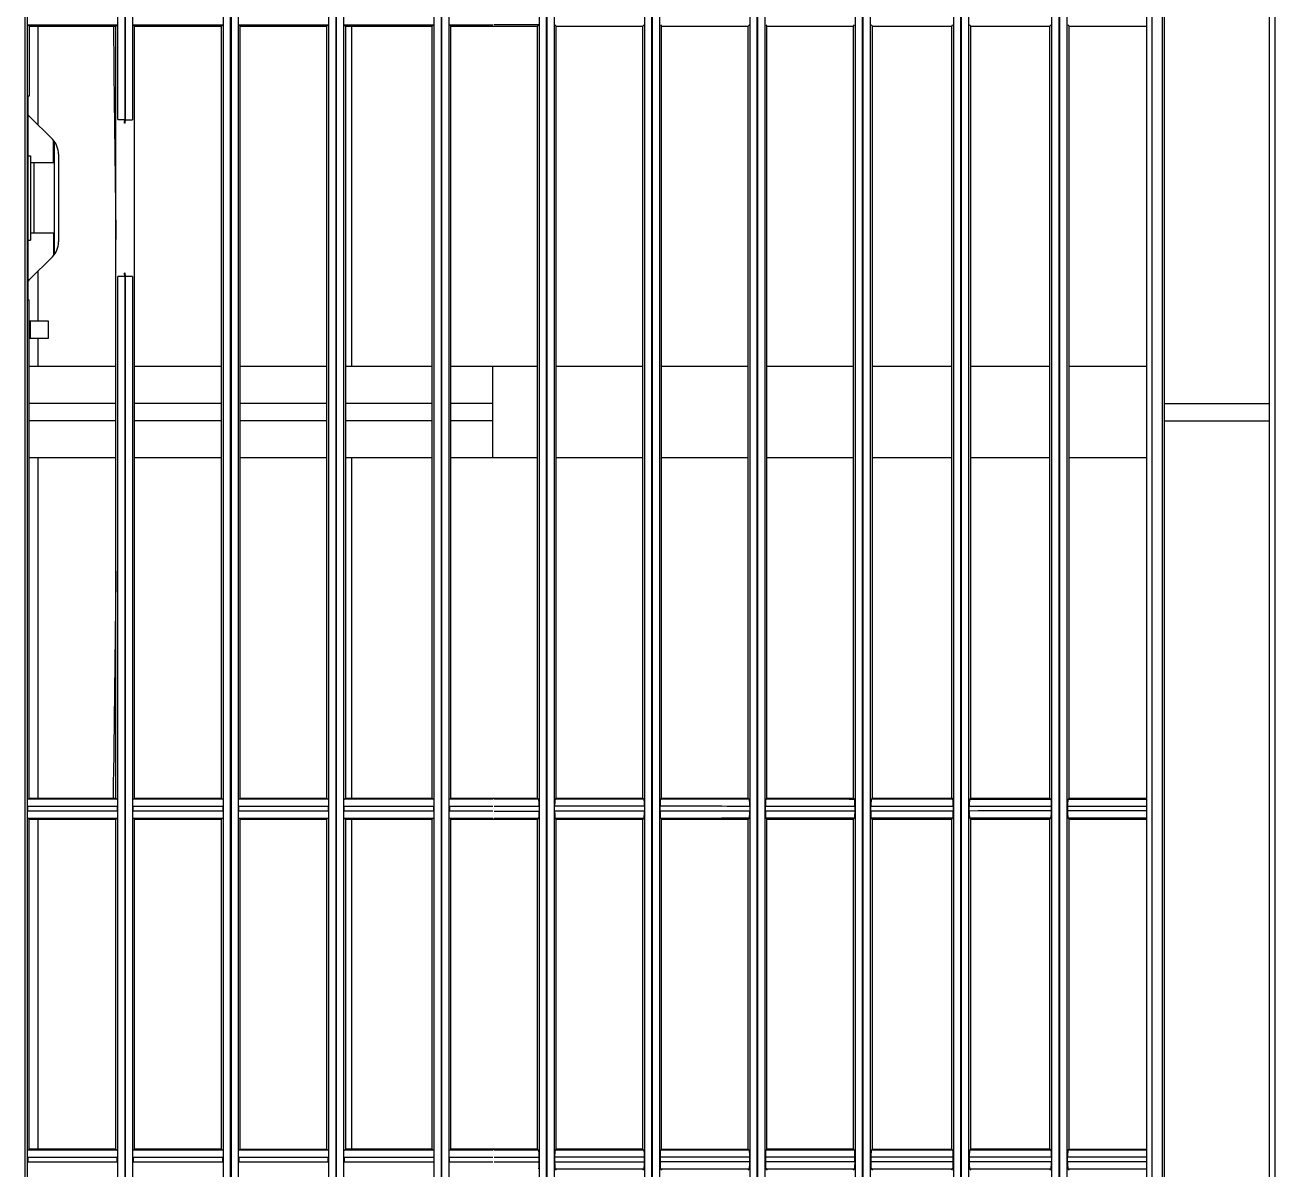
# Model space of a CAD drawing. Header units: centimetres. Extents: x 31 to 22766, y 238 to 3306.
# Drawn here: x 609.71 to 627.52, y 1031.14 to 1047.44 of the extents above; entities that cross this region are included whole.
import ezdxf
from ezdxf.xclip import XClip

# ---------------------------------------------------------------- set-up
doc = ezdxf.new("R2010")
doc.units = ezdxf.units.CM
doc.header["$XCLIPFRAME"] = 0

# ---------------------------------------------------------------- blocks, each defined once
blk = doc.blocks.new('fxaq 7.1 kw iç ünite')
at = {"color": 7, "linetype": 'Continuous', "true_color": 0xffffff}
for p, q in [((12685.604, 4108.407), (12603.004, 4108.407)), ((12685.479, 4108.377), (12603.129, 4108.377)), ((12633.689, 4108.367), (12633.62, 4108.367)), ((12633.62, 4107.092), (12633.62, 4108.367)), ((12633.689, 4108.367), (12633.689, 4107.092)), ((12633.788, 4107.096), (12633.788, 4108.362)), ((12633.788, 4108.362), (12633.805, 4108.346)), ((12633.805, 4108.346), (12638.504, 4108.346)), ((12633.805, 4107.113), (12633.805, 4108.346)), ((12633.805, 4108.346), (12633.805, 4108.346)), ((12633.805, 4108.22), (12638.504, 4108.22)), ((12638.52, 4108.362), (12638.504, 4108.346)), ((12638.504, 4108.346), (12638.504, 4107.112)), ((12638.52, 4108.362), (12638.52, 4107.096)), ((12638.62, 4107.092), (12638.62, 4108.367)), ((12638.62, 4108.367), (12638.689, 4108.367)), ((12638.689, 4108.367), (12638.689, 4107.092)), ((12638.788, 4108.362), (12638.804, 4108.346)), ((12638.788, 4107.096), (12638.788, 4108.362)), ((12638.804, 4108.346), (12645.904, 4108.346)), ((12638.804, 4108.346), (12638.804, 4107.112)), ((12638.804, 4108.22), (12643.654, 4108.22)), ((12643.654, 4107.112), (12643.654, 4108.346)), ((12644.179, 4107.112), (12644.179, 4108.346)), ((12644.429, 4107.112), (12644.429, 4108.346)), ((12644.954, 4107.112), (12644.954, 4108.346)), ((12644.954, 4108.22), (12645.354, 4108.22)), ((12645.354, 4108.079), (12645.354, 4108.346)), ((12645.354, 4108.329), (12645.604, 4108.329)), ((12645.604, 4108.346), (12645.604, 4108.079)), ((12645.604, 4108.22), (12646.314, 4108.22)), ((12645.904, 4108.367), (12645.904, 4108.346)), ((12648.804, 4108.367), (12645.904, 4108.367)), ((12646.192, 4108.341), (12646.517, 4108.017)), ((12646.754, 4108.367), (12646.754, 4108.329)), ((12647.954, 4108.329), (12646.754, 4108.329)), ((12646.854, 4108), (12646.854, 4108.329)), ((12647.854, 4108.279), (12646.854, 4108.279)), ((12647.854, 4108), (12647.854, 4108.329)), ((12647.954, 4108.367), (12647.954, 4108.329)), ((12648.192, 4108.017), (12648.517, 4108.341)), ((12648.395, 4108.22), (12649.804, 4108.22)), ((12648.804, 4108.346), (12648.804, 4108.367)), ((12649.804, 4108.346), (12648.804, 4108.346)), ((12649.82, 4108.362), (12649.804, 4108.346)), ((12649.804, 4108.346), (12649.804, 4107.112)), ((12649.82, 4107.096), (12649.82, 4108.362)), ((12645.604, 4108.079), (12645.354, 4108.079)), ((12646.854, 4108), (12646.535, 4108)), ((12648.164, 4107.992), (12646.545, 4107.992)), ((12647.98, 4107.929), (12646.729, 4107.929)), ((12647.854, 4108), (12648.174, 4108)), ((12607.571, 4106.974), (12646.238, 4106.974)), ((12607.572, 4107.084), (12646.237, 4107.084)), ((12646.237, 4106.984), (12607.572, 4106.984)), ((12633.62, 4107.092), (12633.689, 4107.092)), ((12633.805, 4107.113), (12633.788, 4107.096)), ((12633.805, 4107.112), (12633.805, 4107.113)), ((12633.805, 4107.112), (12638.504, 4107.112)), ((12638.504, 4107.112), (12638.52, 4107.096)), ((12638.689, 4107.092), (12638.62, 4107.092)), ((12638.804, 4107.112), (12638.788, 4107.096)), ((12638.804, 4107.112), (12649.804, 4107.112)), ((12646.237, 4106.984), (12646.237, 4107.084)), ((12646.237, 4106.984), (12646.286, 4106.989)), ((12646.238, 4106.974), (12646.237, 4106.984)), ((12646.238, 4106.974), (12646.287, 4106.978)), ((12646.238, 4106.874), (12646.238, 4106.974)), ((12646.286, 4106.989), (12646.287, 4106.978)), ((12648.422, 4106.978), (12648.423, 4106.989)), ((12648.422, 4106.978), (12648.471, 4106.974)), ((12648.423, 4106.989), (12648.472, 4106.984)), ((12648.472, 4106.984), (12648.471, 4106.974)), ((12648.471, 4106.974), (12648.471, 4106.874)), ((12648.471, 4106.974), (12681.088, 4106.974)), ((12648.472, 4107.084), (12681.087, 4107.084)), ((12648.472, 4107.084), (12648.472, 4106.984)), ((12681.087, 4106.984), (12648.472, 4106.984)), ((12649.804, 4107.112), (12649.82, 4107.096)), ((12646.238, 4106.874), (12607.571, 4106.874)), ((12633.689, 4106.866), (12633.62, 4106.866)), ((12633.62, 4105.587), (12633.62, 4106.866)), ((12633.689, 4106.866), (12633.689, 4105.587)), ((12633.788, 4106.861), (12633.805, 4106.845)), ((12633.788, 4105.592), (12633.788, 4106.861)), ((12633.805, 4105.608), (12633.805, 4106.845)), ((12633.805, 4106.845), (12633.805, 4106.845)), ((12633.805, 4106.845), (12638.504, 4106.845)), ((12638.52, 4106.861), (12638.504, 4106.845)), ((12638.504, 4106.845), (12638.504, 4105.608)), ((12638.52, 4106.861), (12638.52, 4105.592)), ((12638.62, 4106.866), (12638.689, 4106.866)), ((12638.62, 4105.587), (12638.62, 4106.866)), ((12638.689, 4106.866), (12638.689, 4105.587)), ((12638.788, 4105.592), (12638.788, 4106.861)), ((12638.788, 4106.861), (12638.804, 4106.845)), ((12638.804, 4106.845), (12638.804, 4105.608)), ((12638.804, 4106.845), (12649.804, 4106.845)), ((12643.654, 4105.608), (12643.654, 4106.845)), ((12644.179, 4105.608), (12644.179, 4106.845)), ((12644.429, 4105.608), (12644.429, 4106.845)), ((12644.954, 4105.608), (12644.954, 4106.845)), ((12681.088, 4106.874), (12648.471, 4106.874)), ((12649.82, 4106.861), (12649.804, 4106.845)), ((12649.804, 4106.845), (12649.804, 4105.608)), ((12649.82, 4105.592), (12649.82, 4106.861)), ((12603.129, 4105.579), (12685.479, 4105.579)), ((12633.62, 4105.587), (12633.689, 4105.587)), ((12633.805, 4105.608), (12633.788, 4105.592)), ((12633.805, 4105.608), (12638.504, 4105.608)), ((12633.805, 4105.608), (12633.805, 4105.608)), ((12638.504, 4105.608), (12638.52, 4105.592)), ((12638.689, 4105.587), (12638.62, 4105.587)), ((12638.804, 4105.608), (12638.788, 4105.592)), ((12638.804, 4105.608), (12649.804, 4105.608)), ((12649.804, 4105.608), (12649.82, 4105.592)), ((12603.004, 4105.479), (12685.604, 4105.479)), ((12685.604, 4105.469), (12603.004, 4105.469)), ((12685.479, 4105.369), (12603.129, 4105.369)), ((12633.62, 4104.087), (12633.62, 4105.361)), ((12633.689, 4105.361), (12633.62, 4105.361)), ((12633.689, 4105.361), (12633.689, 4104.087)), ((12633.788, 4105.356), (12633.805, 4105.339)), ((12633.788, 4104.092), (12633.788, 4105.356)), ((12633.805, 4105.34), (12638.504, 4105.34)), ((12633.805, 4105.34), (12633.805, 4105.339)), ((12633.805, 4105.339), (12633.805, 4104.108)), ((12638.52, 4105.356), (12638.504, 4105.34)), ((12638.504, 4105.34), (12638.504, 4104.108)), ((12638.52, 4105.356), (12638.52, 4104.092)), ((12638.62, 4105.361), (12638.689, 4105.361)), ((12638.62, 4104.087), (12638.62, 4105.361)), ((12638.689, 4105.361), (12638.689, 4104.087)), ((12638.788, 4105.356), (12638.804, 4105.34)), ((12638.788, 4104.092), (12638.788, 4105.356)), ((12638.804, 4105.34), (12649.804, 4105.34)), ((12638.804, 4105.34), (12638.804, 4104.108)), ((12643.654, 4104.108), (12643.654, 4105.34)), ((12644.179, 4104.108), (12644.179, 4105.34)), ((12644.429, 4104.108), (12644.429, 4105.34)), ((12644.954, 4104.108), (12644.954, 4105.34)), ((12649.82, 4105.356), (12649.804, 4105.34)), ((12649.804, 4105.34), (12649.804, 4104.108)), ((12649.82, 4104.092), (12649.82, 4105.356)), ((12685.604, 4103.979), (12603.004, 4103.979)), ((12603.004, 4103.969), (12685.604, 4103.969)), ((12603.129, 4104.079), (12685.479, 4104.079)), ((12633.62, 4104.087), (12633.689, 4104.087)), ((12633.805, 4104.108), (12633.788, 4104.092)), ((12633.805, 4104.108), (12638.504, 4104.108)), ((12633.805, 4104.108), (12633.805, 4104.108)), ((12638.504, 4104.108), (12638.52, 4104.092)), ((12638.689, 4104.087), (12638.62, 4104.087)), ((12638.804, 4104.108), (12638.788, 4104.092)), ((12638.804, 4104.108), (12649.804, 4104.108)), ((12649.804, 4104.108), (12649.82, 4104.092)), ((12685.479, 4103.869), (12603.129, 4103.869)), ((12633.689, 4103.86), (12633.62, 4103.86)), ((12633.62, 4102.586), (12633.62, 4103.86)), ((12633.689, 4103.86), (12633.689, 4102.586)), ((12633.788, 4102.591), (12633.788, 4103.855)), ((12633.788, 4103.855), (12633.805, 4103.839)), ((12633.805, 4103.839), (12638.504, 4103.839)), ((12633.805, 4102.607), (12633.805, 4103.839)), ((12633.805, 4103.839), (12633.805, 4103.839)), ((12638.52, 4103.855), (12638.504, 4103.839)), ((12638.504, 4103.839), (12638.504, 4102.607)), ((12638.52, 4103.855), (12638.52, 4102.591)), ((12638.62, 4102.586), (12638.62, 4103.86)), ((12638.62, 4103.86), (12638.689, 4103.86)), ((12638.689, 4103.86), (12638.689, 4102.586)), ((12638.788, 4103.855), (12638.804, 4103.839)), ((12638.788, 4102.591), (12638.788, 4103.855)), ((12638.804, 4103.839), (12638.804, 4102.607)), ((12638.804, 4103.839), (12649.804, 4103.839)), ((12643.654, 4102.607), (12643.654, 4103.839)), ((12644.179, 4102.607), (12644.179, 4103.839)), ((12644.429, 4102.607), (12644.429, 4103.839)), ((12644.954, 4102.607), (12644.954, 4103.839)), ((12649.82, 4103.855), (12649.804, 4103.839)), ((12649.804, 4103.839), (12649.804, 4102.607)), ((12649.82, 4102.591), (12649.82, 4103.855)), ((12633.805, 4103.753), (12638.504, 4103.753)), ((12638.804, 4103.753), (12643.654, 4103.753)), ((12644.954, 4103.753), (12649.804, 4103.753)), ((12603.129, 4102.579), (12685.479, 4102.579)), ((12633.689, 4102.586), (12633.62, 4102.586)), ((12633.788, 4102.591), (12633.805, 4102.607)), ((12633.805, 4102.607), (12633.805, 4102.607)), ((12633.805, 4102.607), (12638.504, 4102.607)), ((12638.52, 4102.591), (12638.504, 4102.607)), ((12638.62, 4102.586), (12638.689, 4102.586)), ((12638.788, 4102.591), (12638.804, 4102.607)), ((12638.804, 4102.607), (12649.804, 4102.607)), ((12649.82, 4102.591), (12649.804, 4102.607)), ((12603.004, 4102.469), (12685.604, 4102.469)), ((12685.504, 4102.479), (12603.104, 4102.479)), ((12685.479, 4102.369), (12603.129, 4102.369)), ((12633.62, 4102.362), (12633.689, 4102.362)), ((12633.62, 4101.742), (12633.62, 4102.362)), ((12633.689, 4102.362), (12633.689, 4101.742)), ((12633.788, 4101.743), (12633.788, 4102.357)), ((12633.804, 4102.341), (12633.788, 4102.357)), ((12633.804, 4101.105), (12633.804, 4102.341)), ((12633.804, 4102.341), (12638.504, 4102.341)), ((12633.805, 4102.341), (12633.805, 4101.747)), ((12638.504, 4102.341), (12638.52, 4102.357)), ((12638.504, 4102.341), (12638.504, 4101.105)), ((12638.52, 4102.357), (12638.52, 4101.743)), ((12638.62, 4101.742), (12638.62, 4102.362)), ((12638.689, 4102.362), (12638.62, 4102.362)), ((12638.689, 4102.362), (12638.689, 4101.742)), ((12638.804, 4102.341), (12638.788, 4102.357)), ((12638.788, 4101.743), (12638.788, 4102.357)), ((12638.804, 4102.341), (12649.804, 4102.341)), ((12638.804, 4102.341), (12638.804, 4101.105)), ((12643.654, 4101.105), (12643.654, 4102.341)), ((12644.179, 4101.743), (12644.179, 4102.341)), ((12644.429, 4101.743), (12644.429, 4102.341)), ((12644.954, 4101.105), (12644.954, 4102.341)), ((12649.804, 4102.341), (12649.82, 4102.357)), ((12649.804, 4102.341), (12649.804, 4101.105)), ((12649.82, 4101.743), (12649.82, 4102.357)), ((12633.689, 4101.724), (12633.689, 4101.084)), ((12633.805, 4101.743), (12633.805, 4101.105)), ((12638.689, 4101.724), (12638.689, 4101.084)), ((12638.788, 4101.089), (12638.788, 4101.728)), ((12643.654, 4101.743), (12644.954, 4101.743)), ((12649.821, 4101.089), (12649.821, 4101.728)), ((12633.787, 4101.088), (12633.788, 4101.089)), ((12633.804, 4101.105), (12633.788, 4101.089)), ((12633.804, 4101.105), (12638.504, 4101.105)), ((12638.504, 4101.105), (12638.521, 4101.089)), ((12638.787, 4101.088), (12638.788, 4101.089)), ((12638.804, 4101.105), (12638.788, 4101.089)), ((12638.804, 4101.105), (12649.804, 4101.105)), ((12649.804, 4101.105), (12649.821, 4101.089)), ((12649.822, 4101.088), (12649.821, 4101.089)), ((12603.004, 4100.979), (12685.604, 4100.979)), ((12603.004, 4100.969), (12685.604, 4100.969)), ((12603.129, 4101.079), (12685.479, 4101.079)), ((12633.62, 4101.084), (12633.689, 4101.084)), ((12633.689, 4101.084), (12633.699, 4101.084)), ((12633.699, 4101.084), (12633.708, 4101.084)), ((12633.708, 4101.084), (12633.717, 4101.084)), ((12633.717, 4101.084), (12633.726, 4101.084)), ((12633.726, 4101.084), (12633.734, 4101.084)), ((12633.734, 4101.084), (12633.742, 4101.085)), ((12633.742, 4101.085), (12633.75, 4101.085)), ((12633.75, 4101.085), (12633.757, 4101.085)), ((12633.757, 4101.085), (12633.764, 4101.086)), ((12633.764, 4101.086), (12633.77, 4101.086)), ((12633.77, 4101.086), (12633.775, 4101.086)), ((12633.775, 4101.086), (12633.779, 4101.087)), ((12633.779, 4101.087), (12633.783, 4101.087)), ((12633.783, 4101.087), (12633.785, 4101.088)), ((12633.785, 4101.088), (12633.787, 4101.088)), ((12638.689, 4101.084), (12638.62, 4101.084)), ((12638.689, 4101.084), (12638.699, 4101.084)), ((12638.699, 4101.084), (12638.708, 4101.084)), ((12638.708, 4101.084), (12638.717, 4101.084)), ((12638.717, 4101.084), (12638.726, 4101.084)), ((12638.726, 4101.084), (12638.734, 4101.084)), ((12638.734, 4101.084), (12638.742, 4101.085)), ((12638.742, 4101.085), (12638.75, 4101.085)), ((12638.75, 4101.085), (12638.757, 4101.085)), ((12638.757, 4101.085), (12638.764, 4101.086)), ((12638.764, 4101.086), (12638.77, 4101.086)), ((12638.77, 4101.086), (12638.775, 4101.086)), ((12638.775, 4101.086), (12638.779, 4101.087)), ((12638.779, 4101.087), (12638.783, 4101.087)), ((12638.783, 4101.087), (12638.785, 4101.088)), ((12638.785, 4101.088), (12638.787, 4101.088)), ((12685.479, 4100.869), (12603.129, 4100.869)), ((12633.521, 4100.858), (12633.504, 4100.841)), ((12633.522, 4100.858), (12633.521, 4100.858)), ((12633.521, 4100.858), (12633.521, 4100.721)), ((12633.524, 4100.859), (12633.522, 4100.858)), ((12633.526, 4100.859), (12633.524, 4100.859)), ((12633.53, 4100.86), (12633.526, 4100.859)), ((12633.534, 4100.86), (12633.53, 4100.86)), ((12633.539, 4100.86), (12633.534, 4100.86)), ((12633.545, 4100.861), (12633.539, 4100.86)), ((12633.551, 4100.861), (12633.545, 4100.861)), ((12633.559, 4100.862), (12633.551, 4100.861)), ((12633.566, 4100.862), (12633.559, 4100.862)), ((12633.575, 4100.862), (12633.566, 4100.862)), ((12633.583, 4100.862), (12633.575, 4100.862)), ((12633.592, 4100.862), (12633.583, 4100.862)), ((12633.601, 4100.863), (12633.592, 4100.862)), ((12633.61, 4100.863), (12633.601, 4100.863)), ((12633.62, 4100.863), (12633.61, 4100.863)), ((12633.689, 4100.863), (12633.62, 4100.863)), ((12633.788, 4100.721), (12633.788, 4100.858)), ((12633.788, 4100.858), (12633.805, 4100.841)), ((12633.805, 4100.841), (12638.504, 4100.841)), ((12633.805, 4100.841), (12633.805, 4100.841)), ((12633.805, 4099.605), (12633.805, 4100.841)), ((12638.521, 4100.858), (12638.504, 4100.841)), ((12638.504, 4100.841), (12638.504, 4099.605)), ((12638.522, 4100.858), (12638.521, 4100.858)), ((12638.524, 4100.859), (12638.522, 4100.858)), ((12638.526, 4100.859), (12638.524, 4100.859)), ((12638.53, 4100.86), (12638.526, 4100.859)), ((12638.534, 4100.86), (12638.53, 4100.86)), ((12638.539, 4100.86), (12638.534, 4100.86)), ((12638.545, 4100.861), (12638.539, 4100.86)), ((12638.551, 4100.861), (12638.545, 4100.861)), ((12638.559, 4100.862), (12638.551, 4100.861)), ((12638.566, 4100.862), (12638.559, 4100.862)), ((12638.575, 4100.862), (12638.566, 4100.862)), ((12638.583, 4100.862), (12638.575, 4100.862)), ((12638.592, 4100.862), (12638.583, 4100.862)), ((12638.601, 4100.863), (12638.592, 4100.862)), ((12638.61, 4100.863), (12638.601, 4100.863)), ((12638.62, 4100.863), (12638.61, 4100.863)), ((12638.62, 4100.863), (12638.689, 4100.863)), ((12638.788, 4100.858), (12638.804, 4100.841)), ((12638.804, 4100.841), (12638.804, 4099.605)), ((12638.804, 4100.841), (12649.804, 4100.841)), ((12643.654, 4099.605), (12643.654, 4100.841)), ((12644.954, 4099.605), (12644.954, 4100.841)), ((12649.821, 4100.858), (12649.804, 4100.841)), ((12649.804, 4100.841), (12649.804, 4099.605)), ((12633.521, 4100.721), (12633.521, 4100.591)), ((12633.521, 4100.591), (12633.521, 4100.465)), ((12633.788, 4100.591), (12633.788, 4100.721)), ((12633.788, 4100.465), (12633.788, 4100.591)), ((12633.521, 4100.465), (12633.521, 4100.343)), ((12633.788, 4100.343), (12633.788, 4100.465)), ((12633.521, 4100.343), (12633.521, 4100.222)), ((12633.521, 4100.222), (12633.521, 4100.101)), ((12633.788, 4100.222), (12633.788, 4100.343)), ((12633.788, 4100.101), (12633.788, 4100.222)), ((12633.521, 4100.101), (12633.521, 4099.979)), ((12633.788, 4099.979), (12633.788, 4100.101)), ((12633.521, 4099.979), (12633.521, 4099.854)), ((12633.521, 4099.854), (12633.521, 4099.725)), ((12633.788, 4099.854), (12633.788, 4099.979)), ((12633.788, 4099.725), (12633.788, 4099.854)), ((12633.521, 4099.725), (12633.521, 4099.589)), ((12633.788, 4099.589), (12633.788, 4099.725)), ((12603.129, 4099.579), (12685.479, 4099.579)), ((12633.504, 4099.605), (12633.521, 4099.589)), ((12633.621, 4099.584), (12633.688, 4099.584)), ((12633.688, 4099.584), (12633.698, 4099.584)), ((12633.698, 4099.584), (12633.708, 4099.584)), ((12633.708, 4099.584), (12633.717, 4099.584)), ((12633.717, 4099.584), (12633.725, 4099.584)), ((12633.725, 4099.584), (12633.734, 4099.585)), ((12633.734, 4099.585), (12633.742, 4099.585)), ((12633.742, 4099.585), (12633.75, 4099.585)), ((12633.75, 4099.585), (12633.757, 4099.585)), ((12633.757, 4099.585), (12633.764, 4099.586)), ((12633.764, 4099.586), (12633.77, 4099.586)), ((12633.77, 4099.586), (12633.775, 4099.587)), ((12633.775, 4099.587), (12633.779, 4099.587)), ((12633.779, 4099.587), (12633.783, 4099.588)), ((12633.783, 4099.588), (12633.785, 4099.588)), ((12633.785, 4099.588), (12633.787, 4099.588)), ((12633.787, 4099.588), (12633.788, 4099.589)), ((12633.805, 4099.605), (12633.788, 4099.589)), ((12633.805, 4099.605), (12633.805, 4099.605)), ((12633.805, 4099.605), (12638.504, 4099.605)), ((12638.504, 4099.605), (12638.521, 4099.589)), ((12638.688, 4099.584), (12638.621, 4099.584)), ((12638.688, 4099.584), (12638.698, 4099.584)), ((12638.698, 4099.584), (12638.708, 4099.584)), ((12638.708, 4099.584), (12638.717, 4099.584)), ((12638.717, 4099.584), (12638.725, 4099.584)), ((12638.725, 4099.584), (12638.734, 4099.585)), ((12638.734, 4099.585), (12638.742, 4099.585)), ((12638.742, 4099.585), (12638.75, 4099.585)), ((12638.75, 4099.585), (12638.757, 4099.585)), ((12638.757, 4099.585), (12638.764, 4099.586)), ((12638.764, 4099.586), (12638.77, 4099.586)), ((12638.77, 4099.586), (12638.775, 4099.587)), ((12638.775, 4099.587), (12638.779, 4099.587)), ((12638.779, 4099.587), (12638.783, 4099.588)), ((12638.783, 4099.588), (12638.785, 4099.588)), ((12638.785, 4099.588), (12638.787, 4099.588)), ((12638.787, 4099.588), (12638.788, 4099.589)), ((12638.804, 4099.605), (12638.788, 4099.589)), ((12638.804, 4099.605), (12649.804, 4099.605)), ((12649.804, 4099.605), (12649.821, 4099.589)), ((12603.004, 4099.479), (12685.604, 4099.479)), ((12603.004, 4099.469), (12685.604, 4099.469)), ((12685.479, 4099.369), (12603.129, 4099.369)), ((12633.521, 4099.357), (12633.504, 4099.34)), ((12633.522, 4099.357), (12633.521, 4099.357)), ((12633.521, 4099.357), (12633.521, 4099.22)), ((12633.524, 4099.358), (12633.522, 4099.357)), ((12633.526, 4099.358), (12633.524, 4099.358)), ((12633.53, 4099.359), (12633.526, 4099.358)), ((12633.534, 4099.359), (12633.53, 4099.359)), ((12633.539, 4099.359), (12633.534, 4099.359)), ((12633.545, 4099.36), (12633.539, 4099.359)), ((12633.551, 4099.36), (12633.545, 4099.36)), ((12633.559, 4099.361), (12633.551, 4099.36)), ((12633.566, 4099.361), (12633.559, 4099.361)), ((12633.575, 4099.361), (12633.566, 4099.361)), ((12633.583, 4099.361), (12633.575, 4099.361)), ((12633.592, 4099.361), (12633.583, 4099.361)), ((12633.601, 4099.362), (12633.592, 4099.361)), ((12633.61, 4099.362), (12633.601, 4099.362)), ((12633.621, 4099.362), (12633.61, 4099.362)), ((12633.688, 4099.362), (12633.621, 4099.362)), ((12633.621, 4099.224), (12633.621, 4099.362)), ((12633.788, 4099.22), (12633.788, 4099.357)), ((12633.788, 4099.357), (12633.805, 4099.34)), ((12633.805, 4099.34), (12633.805, 4098.106)), ((12633.805, 4099.34), (12633.805, 4099.34)), ((12633.805, 4099.34), (12638.504, 4099.34)), ((12638.521, 4099.357), (12638.504, 4099.34)), ((12638.504, 4099.34), (12638.504, 4098.106)), ((12638.522, 4099.357), (12638.521, 4099.357)), ((12638.524, 4099.358), (12638.522, 4099.357)), ((12638.526, 4099.358), (12638.524, 4099.358)), ((12638.53, 4099.359), (12638.526, 4099.358)), ((12638.534, 4099.359), (12638.53, 4099.359)), ((12638.539, 4099.359), (12638.534, 4099.359)), ((12638.545, 4099.36), (12638.539, 4099.359)), ((12638.551, 4099.36), (12638.545, 4099.36)), ((12638.559, 4099.361), (12638.551, 4099.36)), ((12638.566, 4099.361), (12638.559, 4099.361)), ((12638.575, 4099.361), (12638.566, 4099.361)), ((12638.583, 4099.361), (12638.575, 4099.361)), ((12638.592, 4099.361), (12638.583, 4099.361)), ((12638.601, 4099.362), (12638.592, 4099.361)), ((12638.61, 4099.362), (12638.601, 4099.362)), ((12638.621, 4099.362), (12638.61, 4099.362)), ((12638.621, 4099.224), (12638.621, 4099.362)), ((12638.621, 4099.362), (12638.688, 4099.362)), ((12638.788, 4099.357), (12638.804, 4099.34)), ((12638.804, 4099.34), (12638.804, 4098.106)), ((12638.804, 4099.34), (12649.804, 4099.34)), ((12643.654, 4098.106), (12643.654, 4099.34)), ((12644.954, 4098.106), (12644.954, 4099.34)), ((12649.821, 4099.357), (12649.804, 4099.34)), ((12649.804, 4099.34), (12649.804, 4098.106)), ((12633.521, 4099.22), (12633.521, 4099.09)), ((12633.621, 4099.093), (12633.621, 4099.224)), ((12633.788, 4099.09), (12633.788, 4099.22)), ((12638.621, 4099.093), (12638.621, 4099.224)), ((12633.521, 4099.09), (12633.521, 4098.964)), ((12633.521, 4098.964), (12633.521, 4098.842)), ((12633.621, 4098.966), (12633.621, 4099.093)), ((12633.621, 4098.843), (12633.621, 4098.966)), ((12633.788, 4098.964), (12633.788, 4099.09)), ((12633.788, 4098.842), (12633.788, 4098.964)), ((12638.621, 4098.966), (12638.621, 4099.093)), ((12638.621, 4098.843), (12638.621, 4098.966)), ((12633.521, 4098.842), (12633.521, 4098.721)), ((12633.621, 4098.721), (12633.621, 4098.843)), ((12633.788, 4098.721), (12633.788, 4098.842)), ((12638.621, 4098.721), (12638.621, 4098.843)), ((12633.521, 4098.721), (12633.521, 4098.601)), ((12633.521, 4098.601), (12633.521, 4098.479)), ((12633.621, 4098.6), (12633.621, 4098.721)), ((12633.621, 4098.477), (12633.621, 4098.6)), ((12633.788, 4098.601), (12633.788, 4098.721)), ((12633.788, 4098.479), (12633.788, 4098.601)), ((12638.621, 4098.6), (12638.621, 4098.721)), ((12638.621, 4098.477), (12638.621, 4098.6)), ((12633.521, 4098.479), (12633.521, 4098.354)), ((12633.621, 4098.351), (12633.621, 4098.477)), ((12633.788, 4098.354), (12633.788, 4098.479)), ((12638.621, 4098.351), (12638.621, 4098.477)), ((12633.521, 4098.354), (12633.521, 4098.225)), ((12633.621, 4098.221), (12633.621, 4098.351)), ((12633.788, 4098.225), (12633.788, 4098.354)), ((12638.621, 4098.221), (12638.621, 4098.351)), ((12603.129, 4098.079), (12685.479, 4098.079)), ((12633.504, 4098.106), (12633.521, 4098.089)), ((12633.521, 4098.225), (12633.521, 4098.089)), ((12633.621, 4098.084), (12633.621, 4098.221)), ((12633.621, 4098.084), (12633.688, 4098.084)), ((12633.688, 4098.084), (12633.698, 4098.084)), ((12633.698, 4098.084), (12633.708, 4098.084)), ((12633.708, 4098.084), (12633.717, 4098.085)), ((12633.717, 4098.085), (12633.725, 4098.085)), ((12633.725, 4098.085), (12633.734, 4098.085)), ((12633.734, 4098.085), (12633.742, 4098.085)), ((12633.742, 4098.085), (12633.75, 4098.085)), ((12633.75, 4098.085), (12633.757, 4098.086)), ((12633.757, 4098.086), (12633.764, 4098.086)), ((12633.764, 4098.086), (12633.77, 4098.087)), ((12633.77, 4098.087), (12633.775, 4098.087)), ((12633.775, 4098.087), (12633.779, 4098.087)), ((12633.779, 4098.087), (12633.782, 4098.088)), ((12633.782, 4098.088), (12633.785, 4098.088)), ((12633.785, 4098.088), (12633.787, 4098.089)), ((12633.787, 4098.089), (12633.788, 4098.089)), ((12633.788, 4098.089), (12633.788, 4098.225)), ((12633.805, 4098.106), (12633.788, 4098.089)), ((12633.805, 4098.106), (12638.504, 4098.106)), ((12633.805, 4098.106), (12633.805, 4098.106)), ((12638.504, 4098.106), (12638.521, 4098.089)), ((12638.621, 4098.084), (12638.621, 4098.221)), ((12638.688, 4098.084), (12638.621, 4098.084)), ((12638.688, 4098.084), (12638.698, 4098.084)), ((12638.698, 4098.084), (12638.708, 4098.084)), ((12638.708, 4098.084), (12638.717, 4098.085)), ((12638.717, 4098.085), (12638.725, 4098.085)), ((12638.725, 4098.085), (12638.734, 4098.085)), ((12638.734, 4098.085), (12638.742, 4098.085)), ((12638.742, 4098.085), (12638.75, 4098.085)), ((12638.75, 4098.085), (12638.757, 4098.086)), ((12638.757, 4098.086), (12638.764, 4098.086)), ((12638.764, 4098.086), (12638.77, 4098.087)), ((12638.77, 4098.087), (12638.775, 4098.087)), ((12638.775, 4098.087), (12638.779, 4098.087)), ((12638.779, 4098.087), (12638.782, 4098.088)), ((12638.782, 4098.088), (12638.785, 4098.088)), ((12638.785, 4098.088), (12638.787, 4098.089)), ((12638.787, 4098.089), (12638.788, 4098.089)), ((12638.804, 4098.106), (12638.788, 4098.089)), ((12638.804, 4098.106), (12649.804, 4098.106)), ((12649.804, 4098.106), (12649.821, 4098.089)), ((12603.004, 4097.979), (12685.604, 4097.979)), ((12603.004, 4097.969), (12685.604, 4097.969)), ((12685.479, 4097.869), (12603.129, 4097.869)), ((12633.521, 4097.855), (12633.504, 4097.838)), ((12633.522, 4097.856), (12633.521, 4097.855)), ((12633.521, 4097.855), (12633.521, 4097.719)), ((12633.521, 4097.719), (12633.521, 4097.589)), ((12633.524, 4097.856), (12633.522, 4097.856)), ((12633.527, 4097.857), (12633.524, 4097.856)), ((12633.53, 4097.857), (12633.527, 4097.857)), ((12633.534, 4097.858), (12633.53, 4097.857)), ((12633.539, 4097.858), (12633.534, 4097.858)), ((12633.545, 4097.859), (12633.539, 4097.858)), ((12633.551, 4097.859), (12633.545, 4097.859)), ((12633.558, 4097.859), (12633.551, 4097.859)), ((12633.566, 4097.86), (12633.558, 4097.859)), ((12633.575, 4097.86), (12633.566, 4097.86)), ((12633.583, 4097.86), (12633.575, 4097.86)), ((12633.592, 4097.86), (12633.583, 4097.86)), ((12633.601, 4097.86), (12633.592, 4097.86)), ((12633.611, 4097.861), (12633.601, 4097.86)), ((12633.621, 4097.861), (12633.611, 4097.861)), ((12633.688, 4097.861), (12633.621, 4097.861)), ((12633.621, 4097.723), (12633.621, 4097.861)), ((12633.621, 4097.592), (12633.621, 4097.723)), ((12633.788, 4097.719), (12633.788, 4097.855)), ((12633.788, 4097.855), (12633.805, 4097.838)), ((12633.788, 4097.589), (12633.788, 4097.719)), ((12633.805, 4097.839), (12633.805, 4097.838)), ((12633.805, 4097.839), (12638.504, 4097.839)), ((12633.805, 4097.706), (12633.805, 4097.838)), ((12633.805, 4097.579), (12633.805, 4097.706)), ((12638.521, 4097.855), (12638.504, 4097.839)), ((12638.504, 4097.839), (12638.504, 4096.606)), ((12638.522, 4097.856), (12638.521, 4097.855)), ((12638.524, 4097.856), (12638.522, 4097.856)), ((12638.527, 4097.857), (12638.524, 4097.856)), ((12638.53, 4097.857), (12638.527, 4097.857)), ((12638.534, 4097.858), (12638.53, 4097.857)), ((12638.539, 4097.858), (12638.534, 4097.858)), ((12638.545, 4097.859), (12638.539, 4097.858)), ((12638.551, 4097.859), (12638.545, 4097.859)), ((12638.558, 4097.859), (12638.551, 4097.859)), ((12638.566, 4097.86), (12638.558, 4097.859)), ((12638.575, 4097.86), (12638.566, 4097.86)), ((12638.583, 4097.86), (12638.575, 4097.86)), ((12638.592, 4097.86), (12638.583, 4097.86)), ((12638.601, 4097.86), (12638.592, 4097.86)), ((12638.611, 4097.861), (12638.601, 4097.86)), ((12638.621, 4097.861), (12638.611, 4097.861)), ((12638.621, 4097.861), (12638.688, 4097.861)), ((12638.621, 4097.723), (12638.621, 4097.861)), ((12638.621, 4097.592), (12638.621, 4097.723)), ((12638.788, 4097.855), (12638.804, 4097.839)), ((12638.804, 4097.839), (12649.804, 4097.839)), ((12638.804, 4097.839), (12638.804, 4096.606)), ((12643.654, 4096.606), (12643.654, 4097.839)), ((12644.954, 4096.606), (12644.954, 4097.839)), ((12649.821, 4097.855), (12649.804, 4097.839)), ((12649.804, 4097.839), (12649.804, 4096.606)), ((12633.521, 4097.589), (12633.521, 4097.463)), ((12633.621, 4097.465), (12633.621, 4097.592)), ((12633.788, 4097.463), (12633.788, 4097.589)), ((12633.805, 4097.457), (12633.805, 4097.579)), ((12638.621, 4097.465), (12638.621, 4097.592)), ((12633.521, 4097.463), (12633.521, 4097.341)), ((12633.621, 4097.342), (12633.621, 4097.465)), ((12633.788, 4097.341), (12633.788, 4097.463)), ((12633.805, 4097.338), (12633.805, 4097.457)), ((12638.621, 4097.342), (12638.621, 4097.465)), ((12633.521, 4097.341), (12633.521, 4097.22)), ((12633.521, 4097.22), (12633.521, 4097.1)), ((12633.621, 4097.22), (12633.621, 4097.342)), ((12633.621, 4097.099), (12633.621, 4097.22)), ((12633.788, 4097.22), (12633.788, 4097.341)), ((12633.788, 4097.1), (12633.788, 4097.22)), ((12633.805, 4097.22), (12633.805, 4097.338)), ((12633.805, 4097.103), (12633.805, 4097.22)), ((12638.621, 4097.22), (12638.621, 4097.342)), ((12638.621, 4097.099), (12638.621, 4097.22)), ((12633.521, 4097.1), (12633.521, 4096.978)), ((12633.621, 4096.976), (12633.621, 4097.099)), ((12633.788, 4096.978), (12633.788, 4097.1)), ((12633.805, 4096.985), (12633.805, 4097.103)), ((12638.621, 4096.976), (12638.621, 4097.099)), ((12633.521, 4096.978), (12633.521, 4096.854)), ((12633.521, 4096.854), (12633.521, 4096.725)), ((12633.621, 4096.851), (12633.621, 4096.976)), ((12633.621, 4096.721), (12633.621, 4096.851)), ((12633.788, 4096.854), (12633.788, 4096.978)), ((12633.788, 4096.725), (12633.788, 4096.854)), ((12633.805, 4096.863), (12633.805, 4096.985)), ((12633.805, 4096.738), (12633.805, 4096.863)), ((12638.621, 4096.851), (12638.621, 4096.976)), ((12638.621, 4096.721), (12638.621, 4096.851)), ((12633.521, 4096.725), (12633.521, 4096.59)), ((12633.621, 4096.585), (12633.621, 4096.721)), ((12633.788, 4096.59), (12633.788, 4096.725)), ((12633.805, 4096.607), (12633.805, 4096.738)), ((12638.621, 4096.585), (12638.621, 4096.721)), ((12603.004, 4096.479), (12685.604, 4096.479)), ((12603.004, 4096.469), (12685.604, 4096.469)), ((12603.129, 4096.579), (12685.479, 4096.579)), ((12633.504, 4096.607), (12633.521, 4096.59)), ((12633.621, 4096.585), (12633.688, 4096.585)), ((12633.688, 4096.585), (12633.698, 4096.585)), ((12633.698, 4096.585), (12633.707, 4096.585)), ((12633.707, 4096.585), (12633.716, 4096.585)), ((12633.716, 4096.585), (12633.725, 4096.585)), ((12633.725, 4096.585), (12633.734, 4096.585)), ((12633.734, 4096.585), (12633.742, 4096.586)), ((12633.742, 4096.586), (12633.75, 4096.586)), ((12633.75, 4096.586), (12633.757, 4096.586)), ((12633.757, 4096.586), (12633.764, 4096.587)), ((12633.764, 4096.587), (12633.77, 4096.587)), ((12633.77, 4096.587), (12633.775, 4096.587)), ((12633.775, 4096.587), (12633.779, 4096.588)), ((12633.779, 4096.588), (12633.782, 4096.588)), ((12633.782, 4096.588), (12633.785, 4096.589)), ((12633.785, 4096.589), (12633.786, 4096.589)), ((12633.786, 4096.589), (12633.788, 4096.59)), ((12633.805, 4096.607), (12633.788, 4096.59)), ((12633.805, 4096.606), (12633.805, 4096.607)), ((12633.805, 4096.606), (12638.504, 4096.606)), ((12638.504, 4096.606), (12638.521, 4096.59)), ((12638.688, 4096.585), (12638.621, 4096.585)), ((12638.688, 4096.585), (12638.698, 4096.585)), ((12638.698, 4096.585), (12638.707, 4096.585)), ((12638.707, 4096.585), (12638.716, 4096.585)), ((12638.716, 4096.585), (12638.725, 4096.585)), ((12638.725, 4096.585), (12638.734, 4096.585)), ((12638.734, 4096.585), (12638.742, 4096.586)), ((12638.742, 4096.586), (12638.75, 4096.586)), ((12638.75, 4096.586), (12638.757, 4096.586)), ((12638.757, 4096.586), (12638.764, 4096.587)), ((12638.764, 4096.587), (12638.77, 4096.587)), ((12638.77, 4096.587), (12638.775, 4096.587)), ((12638.775, 4096.587), (12638.779, 4096.588)), ((12638.779, 4096.588), (12638.782, 4096.588)), ((12638.782, 4096.588), (12638.785, 4096.589)), ((12638.785, 4096.589), (12638.786, 4096.589)), ((12638.786, 4096.589), (12638.788, 4096.59)), ((12638.804, 4096.606), (12638.788, 4096.59)), ((12638.804, 4096.606), (12649.804, 4096.606)), ((12649.804, 4096.606), (12649.821, 4096.59)), ((12685.479, 4096.369), (12603.129, 4096.369)), ((12633.521, 4096.354), (12633.504, 4096.337)), ((12633.523, 4096.355), (12633.521, 4096.354)), ((12633.521, 4096.354), (12633.521, 4096.228)), ((12633.524, 4096.355), (12633.523, 4096.355)), ((12633.527, 4096.356), (12633.524, 4096.355)), ((12633.53, 4096.356), (12633.527, 4096.356)), ((12633.534, 4096.357), (12633.53, 4096.356)), ((12633.539, 4096.357), (12633.534, 4096.357)), ((12633.545, 4096.357), (12633.539, 4096.357)), ((12633.551, 4096.358), (12633.545, 4096.357)), ((12633.558, 4096.358), (12633.551, 4096.358)), ((12633.566, 4096.358), (12633.558, 4096.358)), ((12633.575, 4096.359), (12633.566, 4096.358)), ((12633.583, 4096.359), (12633.575, 4096.359)), ((12633.592, 4096.359), (12633.583, 4096.359)), ((12633.601, 4096.359), (12633.592, 4096.359)), ((12633.611, 4096.359), (12633.601, 4096.359)), ((12633.621, 4096.359), (12633.611, 4096.359)), ((12633.621, 4096.233), (12633.621, 4096.359)), ((12633.688, 4096.359), (12633.621, 4096.359)), ((12633.788, 4096.228), (12633.788, 4096.354)), ((12633.788, 4096.354), (12633.805, 4096.337)), ((12633.805, 4096.337), (12633.805, 4095.207)), ((12633.805, 4096.337), (12633.805, 4096.337)), ((12633.805, 4096.337), (12638.504, 4096.337)), ((12638.521, 4096.354), (12638.504, 4096.337)), ((12638.504, 4096.337), (12638.504, 4095.207)), ((12638.523, 4096.355), (12638.521, 4096.354)), ((12638.524, 4096.355), (12638.523, 4096.355)), ((12638.527, 4096.356), (12638.524, 4096.355)), ((12638.53, 4096.356), (12638.527, 4096.356)), ((12638.534, 4096.357), (12638.53, 4096.356)), ((12638.539, 4096.357), (12638.534, 4096.357)), ((12638.545, 4096.357), (12638.539, 4096.357)), ((12638.551, 4096.358), (12638.545, 4096.357)), ((12638.558, 4096.358), (12638.551, 4096.358)), ((12638.566, 4096.358), (12638.558, 4096.358)), ((12638.575, 4096.359), (12638.566, 4096.358)), ((12638.583, 4096.359), (12638.575, 4096.359)), ((12638.592, 4096.359), (12638.583, 4096.359)), ((12638.601, 4096.359), (12638.592, 4096.359)), ((12638.611, 4096.359), (12638.601, 4096.359)), ((12638.621, 4096.359), (12638.611, 4096.359)), ((12638.621, 4096.233), (12638.621, 4096.359)), ((12638.621, 4096.359), (12638.688, 4096.359)), ((12638.788, 4096.354), (12638.804, 4096.337)), ((12638.804, 4096.337), (12649.804, 4096.337)), ((12638.804, 4096.337), (12638.804, 4095.207)), ((12643.654, 4095.207), (12643.654, 4096.337)), ((12644.954, 4095.207), (12644.954, 4096.337)), ((12649.821, 4096.354), (12649.804, 4096.337)), ((12649.804, 4096.337), (12649.804, 4095.207)), ((12633.521, 4096.228), (12633.521, 4096.109)), ((12633.521, 4096.109), (12633.521, 4095.993)), ((12633.621, 4096.112), (12633.621, 4096.233)), ((12633.621, 4095.995), (12633.621, 4096.112)), ((12633.788, 4096.109), (12633.788, 4096.228)), ((12633.788, 4095.993), (12633.788, 4096.109)), ((12638.621, 4096.112), (12638.621, 4096.233)), ((12638.621, 4095.995), (12638.621, 4096.112)), ((12633.521, 4095.993), (12633.521, 4095.881)), ((12633.621, 4095.882), (12633.621, 4095.995)), ((12633.788, 4095.881), (12633.788, 4095.993)), ((12638.621, 4095.882), (12638.621, 4095.995)), ((12633.521, 4095.881), (12633.521, 4095.77)), ((12633.521, 4095.77), (12633.521, 4095.659)), ((12633.621, 4095.77), (12633.621, 4095.882)), ((12633.621, 4095.658), (12633.621, 4095.77)), ((12633.787, 4095.659), (12633.788, 4095.77)), ((12633.788, 4095.77), (12633.788, 4095.881)), ((12638.621, 4095.77), (12638.621, 4095.882)), ((12638.621, 4095.658), (12638.621, 4095.77)), ((12633.521, 4095.659), (12633.521, 4095.547)), ((12633.621, 4095.545), (12633.621, 4095.658)), ((12633.787, 4095.547), (12633.787, 4095.659)), ((12638.621, 4095.545), (12638.621, 4095.658)), ((12633.521, 4095.547), (12633.522, 4095.433)), ((12633.522, 4095.433), (12633.522, 4095.314)), ((12633.621, 4095.43), (12633.621, 4095.545)), ((12633.621, 4095.31), (12633.621, 4095.43)), ((12633.787, 4095.433), (12633.787, 4095.547)), ((12633.787, 4095.314), (12633.787, 4095.433)), ((12638.621, 4095.43), (12638.621, 4095.545)), ((12638.621, 4095.31), (12638.621, 4095.43)), ((12633.522, 4095.314), (12633.522, 4095.19)), ((12633.621, 4095.185), (12633.621, 4095.31)), ((12633.787, 4095.19), (12633.787, 4095.314)), ((12638.621, 4095.185), (12638.621, 4095.31)), ((12603.004, 4095.079), (12685.604, 4095.079)), ((12603.004, 4095.069), (12685.604, 4095.069)), ((12603.129, 4095.179), (12685.479, 4095.179)), ((12633.504, 4095.207), (12633.522, 4095.19)), ((12633.621, 4095.185), (12633.688, 4095.185)), ((12633.688, 4095.185), (12633.698, 4095.185)), ((12633.698, 4095.185), (12633.707, 4095.185)), ((12633.707, 4095.185), (12633.716, 4095.185)), ((12633.716, 4095.185), (12633.725, 4095.186)), ((12633.725, 4095.186), (12633.734, 4095.186)), ((12633.734, 4095.186), (12633.742, 4095.186)), ((12633.742, 4095.186), (12633.75, 4095.186)), ((12633.75, 4095.186), (12633.757, 4095.187)), ((12633.757, 4095.187), (12633.764, 4095.187)), ((12633.764, 4095.187), (12633.769, 4095.188)), ((12633.769, 4095.188), (12633.774, 4095.188)), ((12633.774, 4095.188), (12633.779, 4095.188)), ((12633.779, 4095.188), (12633.782, 4095.189)), ((12633.782, 4095.189), (12633.784, 4095.189)), ((12633.784, 4095.189), (12633.786, 4095.19)), ((12633.786, 4095.19), (12633.787, 4095.19)), ((12633.805, 4095.207), (12633.787, 4095.19)), ((12633.805, 4095.207), (12633.805, 4095.207)), ((12633.805, 4095.207), (12638.504, 4095.207)), ((12638.504, 4095.207), (12638.522, 4095.19)), ((12638.688, 4095.185), (12638.621, 4095.185)), ((12638.688, 4095.185), (12638.698, 4095.185)), ((12638.698, 4095.185), (12638.707, 4095.185)), ((12638.707, 4095.185), (12638.716, 4095.185)), ((12638.716, 4095.185), (12638.725, 4095.186)), ((12638.725, 4095.186), (12638.734, 4095.186)), ((12638.734, 4095.186), (12638.742, 4095.186)), ((12638.742, 4095.186), (12638.75, 4095.186)), ((12638.75, 4095.186), (12638.757, 4095.187)), ((12638.757, 4095.187), (12638.764, 4095.187)), ((12638.764, 4095.187), (12638.769, 4095.188)), ((12638.769, 4095.188), (12638.774, 4095.188)), ((12638.774, 4095.188), (12638.779, 4095.188)), ((12638.779, 4095.188), (12638.782, 4095.189)), ((12638.782, 4095.189), (12638.784, 4095.189)), ((12638.784, 4095.189), (12638.786, 4095.19)), ((12638.786, 4095.19), (12638.787, 4095.19)), ((12638.804, 4095.207), (12638.787, 4095.19)), ((12638.804, 4095.207), (12649.804, 4095.207)), ((12649.804, 4095.207), (12649.822, 4095.19)), ((12685.479, 4094.969), (12603.129, 4094.969)), ((12633.522, 4094.953), (12633.504, 4094.935)), ((12633.523, 4094.953), (12633.522, 4094.953)), ((12633.522, 4094.953), (12633.522, 4094.827)), ((12633.525, 4094.954), (12633.523, 4094.953)), ((12633.527, 4094.954), (12633.525, 4094.954)), ((12633.53, 4094.955), (12633.527, 4094.954)), ((12633.534, 4094.955), (12633.53, 4094.955)), ((12633.539, 4094.956), (12633.534, 4094.955)), ((12633.545, 4094.956), (12633.539, 4094.956)), ((12633.551, 4094.956), (12633.545, 4094.956)), ((12633.558, 4094.957), (12633.551, 4094.956)), ((12633.566, 4094.957), (12633.558, 4094.957)), ((12633.575, 4094.957), (12633.566, 4094.957)), ((12633.583, 4094.958), (12633.575, 4094.957)), ((12633.592, 4094.958), (12633.583, 4094.958)), ((12633.601, 4094.958), (12633.592, 4094.958)), ((12633.611, 4094.958), (12633.601, 4094.958)), ((12633.621, 4094.958), (12633.611, 4094.958)), ((12633.622, 4094.831), (12633.621, 4094.958)), ((12633.687, 4094.958), (12633.621, 4094.958)), ((12633.787, 4094.953), (12633.805, 4094.935)), ((12633.787, 4094.827), (12633.787, 4094.953)), ((12633.805, 4093.808), (12633.805, 4094.935)), ((12633.805, 4094.935), (12633.805, 4094.935)), ((12633.805, 4094.935), (12638.504, 4094.935)), ((12638.522, 4094.953), (12638.504, 4094.935)), ((12638.504, 4094.935), (12638.504, 4093.808)), ((12638.523, 4094.953), (12638.522, 4094.953)), ((12638.525, 4094.954), (12638.523, 4094.953)), ((12638.527, 4094.954), (12638.525, 4094.954)), ((12638.53, 4094.955), (12638.527, 4094.954)), ((12638.534, 4094.955), (12638.53, 4094.955)), ((12638.539, 4094.956), (12638.534, 4094.955)), ((12638.545, 4094.956), (12638.539, 4094.956)), ((12638.551, 4094.956), (12638.545, 4094.956)), ((12638.558, 4094.957), (12638.551, 4094.956)), ((12638.566, 4094.957), (12638.558, 4094.957)), ((12638.575, 4094.957), (12638.566, 4094.957)), ((12638.583, 4094.958), (12638.575, 4094.957)), ((12638.592, 4094.958), (12638.583, 4094.958)), ((12638.601, 4094.958), (12638.592, 4094.958)), ((12638.611, 4094.958), (12638.601, 4094.958)), ((12638.621, 4094.958), (12638.611, 4094.958)), ((12638.621, 4094.958), (12638.687, 4094.958)), ((12638.622, 4094.831), (12638.621, 4094.958)), ((12638.787, 4094.953), (12638.804, 4094.935)), ((12638.804, 4094.935), (12638.804, 4093.808)), ((12638.804, 4094.935), (12649.804, 4094.935)), ((12643.654, 4093.808), (12643.654, 4094.935)), ((12644.954, 4093.808), (12644.954, 4094.935)), ((12649.822, 4094.953), (12649.804, 4094.935)), ((12649.804, 4094.935), (12649.804, 4093.808)), ((12633.522, 4094.827), (12633.522, 4094.707)), ((12633.522, 4094.707), (12633.522, 4094.592)), ((12633.622, 4094.71), (12633.622, 4094.831)), ((12633.622, 4094.594), (12633.622, 4094.71)), ((12633.787, 4094.707), (12633.787, 4094.827)), ((12633.787, 4094.592), (12633.787, 4094.707)), ((12638.622, 4094.71), (12638.622, 4094.831)), ((12638.622, 4094.594), (12638.622, 4094.71)), ((12633.522, 4094.592), (12633.522, 4094.479)), ((12633.622, 4094.481), (12633.622, 4094.594)), ((12633.787, 4094.479), (12633.787, 4094.592)), ((12638.622, 4094.481), (12638.622, 4094.594)), ((12633.522, 4094.479), (12633.522, 4094.369)), ((12633.522, 4094.369), (12633.522, 4094.258)), ((12633.622, 4094.369), (12633.622, 4094.481)), ((12633.622, 4094.257), (12633.622, 4094.369)), ((12633.787, 4094.369), (12633.787, 4094.479)), ((12633.787, 4094.258), (12633.787, 4094.369)), ((12638.622, 4094.369), (12638.622, 4094.481)), ((12638.622, 4094.257), (12638.622, 4094.369)), ((12633.522, 4094.258), (12633.522, 4094.147)), ((12633.522, 4094.147), (12633.522, 4094.033)), ((12633.622, 4094.145), (12633.622, 4094.257)), ((12633.622, 4094.029), (12633.622, 4094.145)), ((12633.787, 4094.147), (12633.787, 4094.258)), ((12633.787, 4094.033), (12633.787, 4094.147)), ((12638.622, 4094.145), (12638.622, 4094.257)), ((12638.622, 4094.029), (12638.622, 4094.145)), ((12633.522, 4094.033), (12633.522, 4093.914)), ((12633.622, 4093.91), (12633.622, 4094.029)), ((12633.787, 4093.914), (12633.787, 4094.033)), ((12638.622, 4093.91), (12638.622, 4094.029)), ((12633.522, 4093.791), (12633.504, 4093.808)), ((12633.522, 4093.914), (12633.522, 4093.791)), ((12633.622, 4093.786), (12633.622, 4093.91)), ((12633.774, 4093.789), (12633.778, 4093.789)), ((12633.778, 4093.789), (12633.781, 4093.789)), ((12633.781, 4093.789), (12633.784, 4093.79)), ((12633.784, 4093.79), (12633.786, 4093.79)), ((12633.786, 4093.79), (12633.787, 4093.791)), ((12633.787, 4093.791), (12633.787, 4093.914)), ((12633.787, 4093.791), (12633.805, 4093.808)), ((12633.805, 4093.808), (12638.504, 4093.808)), ((12633.805, 4093.808), (12633.805, 4093.808)), ((12638.522, 4093.791), (12638.504, 4093.808)), ((12638.622, 4093.786), (12638.622, 4093.91)), ((12638.774, 4093.789), (12638.778, 4093.789)), ((12638.778, 4093.789), (12638.781, 4093.789)), ((12638.781, 4093.789), (12638.784, 4093.79)), ((12638.784, 4093.79), (12638.786, 4093.79)), ((12638.786, 4093.79), (12638.787, 4093.791)), ((12638.787, 4093.791), (12638.804, 4093.808)), ((12638.804, 4093.808), (12649.804, 4093.808)), ((12649.822, 4093.791), (12649.804, 4093.808)), ((12603.004, 4093.679), (12685.604, 4093.679)), ((12603.004, 4093.669), (12685.604, 4093.669)), ((12603.129, 4093.779), (12685.479, 4093.779)), ((12633.687, 4093.786), (12633.622, 4093.786)), ((12633.687, 4093.786), (12633.697, 4093.786)), ((12633.697, 4093.786), (12633.707, 4093.786)), ((12633.707, 4093.786), (12633.716, 4093.786)), ((12633.716, 4093.786), (12633.725, 4093.786)), ((12633.725, 4093.786), (12633.734, 4093.786)), ((12633.734, 4093.786), (12633.742, 4093.787)), ((12633.742, 4093.787), (12633.75, 4093.787)), ((12633.75, 4093.787), (12633.757, 4093.787)), ((12633.757, 4093.787), (12633.763, 4093.788)), ((12633.763, 4093.788), (12633.769, 4093.788)), ((12633.769, 4093.788), (12633.774, 4093.789)), ((12638.622, 4093.786), (12638.687, 4093.786)), ((12638.687, 4093.786), (12638.697, 4093.786)), ((12638.697, 4093.786), (12638.707, 4093.786)), ((12638.707, 4093.786), (12638.716, 4093.786)), ((12638.716, 4093.786), (12638.725, 4093.786)), ((12638.725, 4093.786), (12638.734, 4093.786)), ((12638.734, 4093.786), (12638.742, 4093.787)), ((12638.742, 4093.787), (12638.75, 4093.787)), ((12638.75, 4093.787), (12638.757, 4093.787)), ((12638.757, 4093.787), (12638.763, 4093.788)), ((12638.763, 4093.788), (12638.769, 4093.788)), ((12638.769, 4093.788), (12638.774, 4093.789)), ((12685.48, 4093.569), (12603.129, 4093.569)), ((12633.504, 4093.533), (12633.522, 4093.551)), ((12633.523, 4093.552), (12633.522, 4093.551)), ((12633.525, 4093.552), (12633.523, 4093.552)), ((12633.528, 4093.553), (12633.525, 4093.552)), ((12633.531, 4093.553), (12633.528, 4093.553)), ((12633.534, 4093.554), (12633.531, 4093.553)), ((12633.539, 4093.554), (12633.534, 4093.554)), ((12633.545, 4093.555), (12633.539, 4093.554)), ((12633.551, 4093.555), (12633.545, 4093.555)), ((12633.558, 4093.555), (12633.551, 4093.555)), ((12633.566, 4093.556), (12633.558, 4093.555)), ((12633.574, 4093.556), (12633.566, 4093.556)), ((12633.583, 4093.556), (12633.574, 4093.556)), ((12633.592, 4093.556), (12633.583, 4093.556)), ((12633.602, 4093.557), (12633.592, 4093.556)), ((12633.611, 4093.557), (12633.602, 4093.557)), ((12633.622, 4093.557), (12633.611, 4093.557)), ((12633.622, 4093.435), (12633.622, 4093.557)), ((12633.622, 4093.557), (12633.687, 4093.557)), ((12633.622, 4093.318), (12633.622, 4093.435)), ((12633.698, 4093.557), (12633.687, 4093.557)), ((12633.707, 4093.557), (12633.698, 4093.557)), ((12633.717, 4093.556), (12633.707, 4093.557)), ((12633.726, 4093.556), (12633.717, 4093.556)), ((12633.735, 4093.556), (12633.726, 4093.556)), ((12633.743, 4093.556), (12633.735, 4093.556)), ((12633.751, 4093.555), (12633.743, 4093.556)), ((12633.758, 4093.555), (12633.751, 4093.555)), ((12633.764, 4093.555), (12633.758, 4093.555)), ((12633.77, 4093.554), (12633.764, 4093.555)), ((12633.774, 4093.554), (12633.77, 4093.554)), ((12633.778, 4093.553), (12633.774, 4093.554)), ((12633.781, 4093.553), (12633.778, 4093.553)), ((12633.784, 4093.552), (12633.781, 4093.553)), ((12633.786, 4093.552), (12633.784, 4093.552)), ((12633.787, 4093.551), (12633.786, 4093.552)), ((12633.805, 4093.533), (12633.787, 4093.551)), ((12633.805, 4093.533), (12633.805, 4093.533)), ((12633.805, 4093.533), (12638.504, 4093.533)), ((12638.504, 4093.533), (12638.522, 4093.551)), ((12638.504, 4093.533), (12638.504, 4092.429)), ((12638.523, 4093.552), (12638.522, 4093.551)), ((12638.525, 4093.552), (12638.523, 4093.552)), ((12638.528, 4093.553), (12638.525, 4093.552)), ((12638.531, 4093.553), (12638.528, 4093.553)), ((12638.534, 4093.554), (12638.531, 4093.553)), ((12638.539, 4093.554), (12638.534, 4093.554)), ((12638.545, 4093.555), (12638.539, 4093.554)), ((12638.551, 4093.555), (12638.545, 4093.555)), ((12638.558, 4093.555), (12638.551, 4093.555)), ((12638.566, 4093.556), (12638.558, 4093.555)), ((12638.574, 4093.556), (12638.566, 4093.556)), ((12638.583, 4093.556), (12638.574, 4093.556)), ((12638.592, 4093.556), (12638.583, 4093.556)), ((12638.602, 4093.557), (12638.592, 4093.556)), ((12638.611, 4093.557), (12638.602, 4093.557)), ((12638.622, 4093.557), (12638.611, 4093.557)), ((12638.687, 4093.557), (12638.622, 4093.557)), ((12638.622, 4093.435), (12638.622, 4093.557)), ((12638.622, 4093.318), (12638.622, 4093.435)), ((12638.698, 4093.557), (12638.687, 4093.557)), ((12638.707, 4093.557), (12638.698, 4093.557)), ((12638.717, 4093.556), (12638.707, 4093.557)), ((12638.726, 4093.556), (12638.717, 4093.556)), ((12638.735, 4093.556), (12638.726, 4093.556)), ((12638.743, 4093.556), (12638.735, 4093.556)), ((12638.751, 4093.555), (12638.743, 4093.556)), ((12638.758, 4093.555), (12638.751, 4093.555)), ((12638.764, 4093.555), (12638.758, 4093.555)), ((12638.77, 4093.554), (12638.764, 4093.555)), ((12638.774, 4093.554), (12638.77, 4093.554)), ((12638.778, 4093.553), (12638.774, 4093.554)), ((12638.781, 4093.553), (12638.778, 4093.553)), ((12638.784, 4093.552), (12638.781, 4093.553)), ((12638.786, 4093.552), (12638.784, 4093.552)), ((12638.787, 4093.551), (12638.786, 4093.552)), ((12638.804, 4093.533), (12638.787, 4093.551)), ((12638.804, 4093.533), (12649.804, 4093.533)), ((12638.804, 4093.533), (12638.804, 4092.429)), ((12643.654, 4092.429), (12643.654, 4093.533)), ((12644.954, 4092.429), (12644.954, 4093.533)), ((12649.804, 4093.533), (12649.822, 4093.551)), ((12649.804, 4093.533), (12649.804, 4092.429)), ((12633.622, 4093.206), (12633.622, 4093.318)), ((12638.622, 4093.206), (12638.622, 4093.318)), ((12633.622, 4093.097), (12633.622, 4093.206)), ((12633.622, 4092.989), (12633.622, 4093.097)), ((12638.622, 4093.097), (12638.622, 4093.206)), ((12638.622, 4092.989), (12638.622, 4093.097)), ((12633.622, 4092.882), (12633.622, 4092.989)), ((12638.622, 4092.882), (12638.622, 4092.989)), ((12633.622, 4092.774), (12633.622, 4092.882)), ((12633.622, 4092.663), (12633.622, 4092.774)), ((12638.622, 4092.774), (12638.622, 4092.882)), ((12638.622, 4092.663), (12638.622, 4092.774)), ((12633.622, 4092.549), (12633.622, 4092.663)), ((12633.622, 4092.429), (12633.622, 4092.549)), ((12638.622, 4092.549), (12638.622, 4092.663)), ((12638.622, 4092.429), (12638.622, 4092.549)), ((12603.129, 4092.429), (12685.479, 4092.429)), ((12598.586, 4092.206), (12700.222, 4092.206)), ((12685.504, 4092.356), (12603.104, 4092.356)), ((12685.524, 4092.179), (12603.084, 4092.179)), ((12644.179, 4092.179), (12644.179, 4090.679)), ((12644.429, 4092.179), (12644.429, 4090.679)), ((12603.627, 4090.679), (12684.872, 4090.679)), ((12684.872, 4090.603), (12603.627, 4090.603))]:
    blk.add_line(p, q, dxfattribs=at)
for centre, radius, start, end in [((12646.404, 4108.553), 0.3, 218.3911, 225), ((12648.304, 4108.553), 0.3, 315, 321.6089), ((12646.729, 4108.229), 0.3, 225, 270), ((12647.98, 4108.229), 0.3, 270, 315), ((12420.555, -14187.546), 18295.999, 89.306388, 89.316513), ((12864.971, -13900.26), 18008.694, 90.684582, 90.694257), ((51711.099, 4103.892), 39077.479, 180.003178, 180.004118), ((-26956.607, 4103.977), 39590.395, 359.99582, 359.996746), ((52228.124, 4103.977), 39589.604, 180.003254, 180.00418), ((51716.082, 4103.892), 39077.462, 180.003178, 180.004118), ((12633.606, 4101.798), 0.715, 263.1416, 271.1645), ((12638.606, 4101.798), 0.715, 263.1416, 271.1645), ((56933.041, 4104.572), 44299.421, 180.004797, 180.006451), ((-24161.682, 4103.835), 36795.37, 359.99338, 359.995371), ((12633.703, 4100.15), 0.713, 83.0934, 91.1383), ((48255.604, 4103.775), 35617.083, 180.004693, 180.006734), ((56938.036, 4104.572), 44299.415, 180.004797, 180.006451), ((-24156.699, 4103.835), 36795.388, 359.99338, 359.995371), ((12638.703, 4100.15), 0.713, 83.0934, 91.1383), ((-23109.268, 4103.788), 35748.056, 359.993269, 359.995303), ((12633.606, 4100.298), 0.714, 263.1269, 271.1512), ((12638.606, 4100.298), 0.714, 263.1269, 271.1512), ((-21236.347, 4103.608), 33870.036, 359.990656, 359.992817), ((12633.702, 4098.65), 0.712, 83.0524, 91.1095), ((44967.874, 4103.462), 32329.353, 180.007275, 180.009521), ((12638.702, 4098.65), 0.712, 83.0524, 91.1095), ((-21231.358, 4103.608), 33870.046, 359.990656, 359.992817), ((-19881.584, 4103.49), 32520.372, 359.990486, 359.992718), ((12633.607, 4098.798), 0.714, 263.1001, 271.1285), ((12638.607, 4098.798), 0.714, 263.1001, 271.1285), ((-17738.115, 4103.171), 30371.803, 359.987576, 359.989983), ((12633.701, 4097.15), 0.71, 82.9983, 91.0695), ((40717.72, 4102.813), 28079.199, 180.010116, 180.012699), ((-17733.093, 4103.171), 30371.781, 359.987576, 359.989983), ((12638.701, 4097.15), 0.71, 82.9983, 91.0695), ((-15440.181, 4102.813), 28078.969, 359.987301, 359.989884), ((12633.607, 4097.298), 0.714, 263.0606, 271.0953), ((12638.607, 4097.298), 0.714, 263.0606, 271.0953), ((-14115.556, 4102.558), 26749.245, 359.984208, 359.986723), ((12633.7, 4095.65), 0.709, 82.9299, 91.0163), ((36723.078, 4101.98), 24084.557, 180.013383, 180.016151), ((12638.7, 4095.65), 0.709, 82.9299, 91.0163), ((-14110.564, 4102.558), 26749.252, 359.984208, 359.986723), ((-11457.695, 4101.983), 24096.484, 359.98385, 359.986617), ((12633.608, 4095.898), 0.713, 263.0111, 271.0532), ((12638.608, 4095.898), 0.713, 263.0111, 271.0532), ((-10105.071, 4101.642), 22738.759, 359.980205, 359.983159), ((12633.699, 4094.251), 0.708, 82.8515, 90.9523), ((32626.504, 4100.867), 19987.983, 180.016954, 180.020284), ((-10100.076, 4101.642), 22738.764, 359.980205, 359.983159), ((12638.699, 4094.251), 0.708, 82.8515, 90.9523), ((-7362.194, 4100.871), 20000.982, 359.979717, 359.983045), ((12633.609, 4094.498), 0.712, 262.9481, 270.9984), ((12638.609, 4094.498), 0.712, 262.9481, 270.9984), ((28265.202, 4099.342), 15631.681, 180.021226, 180.025339), ((-6250.786, 4100.528), 18884.475, 359.975428, 359.97885), ((-3033.008, 4099.356), 15666.796, 359.974666, 359.97877), ((98240.305, 4098.558), 85606.5, 180.003363, 180.004102), ((28270.205, 4099.342), 15631.684, 180.021226, 180.025339), ((-6245.783, 4100.528), 18884.471, 359.975428, 359.97885), ((-3028.01, 4099.356), 15666.798, 359.974666, 359.97877)]:
    blk.add_arc(centre, radius, start, end, dxfattribs=at)
blk = doc.blocks.new('G$CCD2FF134')
at = {"rotation": 90}
blk.add_blockref('fxaq 7.1 kw iç ünite', (1011.093, -13874.404), dxfattribs=at)

msp = doc.modelspace()

# ---------------------------------------------------------------- block references
ref = msp.add_blockref('G$CCD2FF134', (3707.025, 2272.025))
XClip(ref).set_block_clipping_path([(-3470.0000000001, -1889.9999999982), (349.9999999999, 300.0000000019)])

doc.saveas('drawing.dxf')
